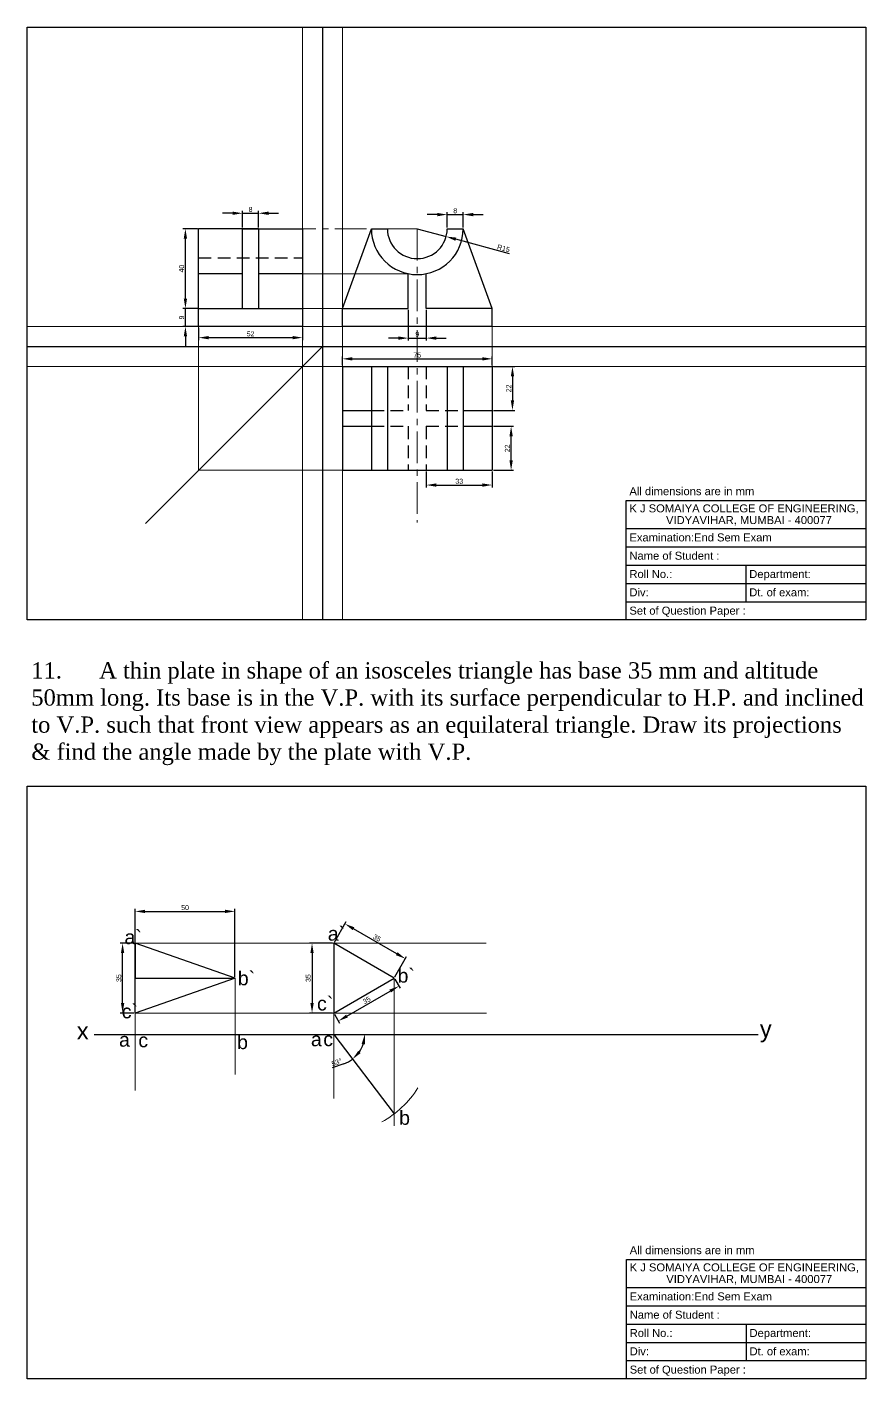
# Model space of a CAD drawing. Header units: millimetres. Extents: x 2669 to 4639, y 1870 to 5119.
# Drawn here: x 3669 to 4090, y 2702 to 3379 of the extents above; entities that cross this region are included whole.
import ezdxf

# ---------------------------------------------------------------- set-up
doc = ezdxf.new("R2010")
doc.units = ezdxf.units.MM
doc.linetypes.add('CENTER', pattern=[50.8, 31.75, -6.35, 6.35, -6.35])
doc.linetypes.add('HIDDEN', pattern=[9.525, 6.35, -3.175])
doc.styles.get("Standard").update_dxf_attribs({"font": 'arial.ttf'})
doc.dimstyles.new('ISO-25', dxfattribs={"dimtxt": 2.5, "dimasz": 5, "dimexe": 1.25, "dimexo": 0.625, "dimtad": 1, "dimtxsty": 'Standard', "dimcen": 2.5, "dimadec": 0, "dimazin": 0, "dimtfac": 1, "dimtmove": 0, "dimatfit": 3, "dimfxl": 1, "dimarcsym": 0})

# ---------------------------------------------------------------- blocks, each defined once
blk = doc.blocks.new('*D28')
at = {"color": 0, "lineweight": -2, "transparency": 16777216}
blk.add_line((3828.06, 2859.62), (3822.24, 2857.63), dxfattribs=at)
for start, end in [(325.76119, 341.55534), (288.87186, 307.31652)]:
    blk.add_arc((3823.01, 2874.38), 15.6, start, end, dxfattribs=at)
at = {"color": 0, "lineweight": 35, "transparency": 16777216}
for points in [[(3836.99, 2869.58), (3838.63, 2869.32), (3838.61, 2874.38)], [(3836.51, 2865.03), (3835.3, 2866.18), (3832.47, 2861.98)]]:
    blk.add_solid(points, dxfattribs=at)
at = {"layer": 'Defpoints', "color": 0, "lineweight": 35, "transparency": 16777216}
for p in [(3703.01, 2874.38), (3823.01, 2874.38), (4035.59, 2874.38), (3837.89, 2869.68), (3853.32, 2834.62)]:
    blk.add_point(p, dxfattribs=at)
at = {"color": 0, "lineweight": 9, "transparency": 16777216, "insert": (3824.53, 2860.43), "char_height": 2.5, "attachment_point": 5, "rotation": 18.87186}
blk.add_mtext('53°', dxfattribs=at)
blk = doc.blocks.new('*D32')
at = {"color": 0, "lineweight": -2, "transparency": 16777216}
for p, q in [((3722.96, 2920.09), (3716.04, 2920.09)), ((3717.29, 2890.09), (3717.29, 2915.09)), ((3722.96, 2885.09), (3716.04, 2885.09))]:
    blk.add_line(p, q, dxfattribs=at)
at = {"color": 0, "lineweight": 35, "transparency": 16777216}
for points in [[(3716.46, 2915.09), (3718.12, 2915.09), (3717.29, 2920.09)], [(3716.46, 2890.09), (3718.12, 2890.09), (3717.29, 2885.09)]]:
    blk.add_solid(points, dxfattribs=at)
at = {"layer": 'Defpoints', "color": 0, "lineweight": 35, "transparency": 16777216}
for p in [(3717.29, 2920.09), (3723.58, 2920.09), (3723.58, 2885.09)]:
    blk.add_point(p, dxfattribs=at)
at = {"color": 0, "lineweight": 9, "transparency": 16777216, "insert": (3715.39, 2902.59), "char_height": 2.5, "attachment_point": 5, "rotation": 90}
blk.add_mtext('35', dxfattribs=at)
blk = doc.blocks.new('*D33')
at = {"color": 0, "lineweight": -2, "transparency": 16777216}
for p, q in [((3723.58, 2903.22), (3723.58, 2937.24)), ((3728.58, 2935.99), (3768.58, 2935.99)), ((3773.58, 2903.22), (3773.58, 2937.24))]:
    blk.add_line(p, q, dxfattribs=at)
at = {"color": 0, "lineweight": 35, "transparency": 16777216}
for points in [[(3728.58, 2936.83), (3728.58, 2935.16), (3723.58, 2935.99)], [(3768.58, 2936.83), (3768.58, 2935.16), (3773.58, 2935.99)]]:
    blk.add_solid(points, dxfattribs=at)
at = {"layer": 'Defpoints', "color": 0, "lineweight": 35, "transparency": 16777216}
for p in [(3773.58, 2935.99), (3723.58, 2902.59), (3773.58, 2902.59)]:
    blk.add_point(p, dxfattribs=at)
at = {"color": 0, "lineweight": 9, "transparency": 16777216, "insert": (3748.58, 2937.9), "char_height": 2.5, "attachment_point": 5}
blk.add_mtext('50', dxfattribs=at)
blk = doc.blocks.new('*D34')
at = {"color": 0, "lineweight": -2, "transparency": 16777216}
for p, q in [((3822.39, 2920.09), (3810.92, 2920.09)), ((3812.17, 2915.09), (3812.17, 2890.09)), ((3822.39, 2885.09), (3810.92, 2885.09))]:
    blk.add_line(p, q, dxfattribs=at)
at = {"color": 0, "lineweight": 35, "transparency": 16777216}
for points in [[(3811.33, 2915.09), (3813, 2915.09), (3812.17, 2920.09)], [(3811.33, 2890.09), (3813, 2890.09), (3812.17, 2885.09)]]:
    blk.add_solid(points, dxfattribs=at)
at = {"layer": 'Defpoints', "color": 0, "lineweight": 35, "transparency": 16777216}
for p in [(3823.01, 2920.09), (3812.17, 2885.09), (3823.01, 2885.09)]:
    blk.add_point(p, dxfattribs=at)
at = {"color": 0, "lineweight": 9, "transparency": 16777216, "insert": (3810.26, 2902.59), "char_height": 2.5, "attachment_point": 5, "rotation": 90}
blk.add_mtext('35', dxfattribs=at)
blk = doc.blocks.new('*D35')
at = {"color": 0, "lineweight": -2, "transparency": 16777216}
for p, q in [((3823.33, 2920.64), (3829.24, 2930.88)), ((3854.59, 2914.79), (3832.94, 2927.29)), ((3853.64, 2903.14), (3859.55, 2913.38))]:
    blk.add_line(p, q, dxfattribs=at)
at = {"color": 0, "lineweight": 35, "transparency": 16777216}
for points in [[(3833.36, 2928.02), (3832.53, 2926.57), (3828.61, 2929.79)], [(3855.01, 2915.52), (3854.18, 2914.07), (3858.92, 2912.29)]]:
    blk.add_solid(points, dxfattribs=at)
at = {"layer": 'Defpoints', "color": 0, "lineweight": 35, "transparency": 16777216}
for p in [(3828.61, 2929.79), (3823.01, 2920.09), (3853.32, 2902.59)]:
    blk.add_point(p, dxfattribs=at)
at = {"color": 0, "lineweight": 9, "transparency": 16777216, "insert": (3844.72, 2922.69), "char_height": 2.5, "attachment_point": 5, "rotation": 330}
blk.add_mtext('35', dxfattribs=at)
blk = doc.blocks.new('*D36')
at = {"color": 0, "lineweight": -2, "transparency": 16777216}
for p, q in [((3853.64, 2902.05), (3856.27, 2897.49)), ((3829.67, 2883.57), (3851.32, 2896.07)), ((3823.33, 2884.55), (3825.96, 2879.99))]:
    blk.add_line(p, q, dxfattribs=at)
at = {"color": 0, "lineweight": 35, "transparency": 16777216}
for points in [[(3850.9, 2896.79), (3851.73, 2895.35), (3855.65, 2898.57)], [(3829.25, 2884.29), (3830.08, 2882.85), (3825.34, 2881.07)]]:
    blk.add_solid(points, dxfattribs=at)
at = {"layer": 'Defpoints', "color": 0, "lineweight": 35, "transparency": 16777216}
for p in [(3853.32, 2902.59), (3855.65, 2898.57), (3823.01, 2885.09)]:
    blk.add_point(p, dxfattribs=at)
at = {"color": 0, "lineweight": 9, "transparency": 16777216, "insert": (3839.54, 2891.47), "char_height": 2.5, "attachment_point": 5, "rotation": 30}
blk.add_mtext('35', dxfattribs=at)
blk = doc.blocks.new('*D51')
at = {"color": 0, "lineweight": -2, "transparency": 16777216}
for p, q in [((3772.38, 3285.69), (3767.38, 3285.69)), ((3777.38, 3278.59), (3777.38, 3286.94)), ((3777.38, 3285.69), (3785.38, 3285.69)), ((3785.38, 3278.59), (3785.38, 3286.94)), ((3790.38, 3285.69), (3795.38, 3285.69))]:
    blk.add_line(p, q, dxfattribs=at)
at = {"color": 0, "lineweight": 35, "transparency": 16777216}
for points in [[(3772.38, 3286.53), (3772.38, 3284.86), (3777.38, 3285.69)], [(3790.38, 3286.53), (3790.38, 3284.86), (3785.38, 3285.69)]]:
    blk.add_solid(points, dxfattribs=at)
at = {"layer": 'Defpoints', "color": 0, "lineweight": 35, "transparency": 16777216}
for p in [(3785.38, 3285.69), (3777.38, 3277.96), (3785.38, 3277.96)]:
    blk.add_point(p, dxfattribs=at)
at = {"color": 0, "lineweight": 9, "transparency": 16777216, "insert": (3781.38, 3287.59), "char_height": 2.5, "attachment_point": 5}
blk.add_mtext('8', dxfattribs=at)
blk = doc.blocks.new('*D52')
at = {"color": 0, "lineweight": -2, "transparency": 16777216}
for p, q in [((3748.75, 3242.96), (3748.75, 3247.96)), ((3754.75, 3237.96), (3747.5, 3237.96)), ((3748.75, 3228.96), (3748.75, 3237.96)), ((3754.75, 3228.96), (3747.5, 3228.96)), ((3748.75, 3223.96), (3748.75, 3218.96))]:
    blk.add_line(p, q, dxfattribs=at)
at = {"color": 0, "lineweight": 35, "transparency": 16777216}
for points in [[(3747.91, 3242.96), (3749.58, 3242.96), (3748.75, 3237.96)], [(3747.91, 3223.96), (3749.58, 3223.96), (3748.75, 3228.96)]]:
    blk.add_solid(points, dxfattribs=at)
at = {"layer": 'Defpoints', "color": 0, "lineweight": 35, "transparency": 16777216}
for p in [(3748.75, 3237.96), (3755.38, 3237.96), (3755.38, 3228.96)]:
    blk.add_point(p, dxfattribs=at)
at = {"color": 0, "lineweight": 9, "transparency": 16777216, "insert": (3746.85, 3233.46), "char_height": 2.5, "attachment_point": 5, "rotation": 90}
blk.add_mtext('9', dxfattribs=at)
blk = doc.blocks.new('*D53')
at = {"color": 0, "lineweight": -2, "transparency": 16777216}
for p, q in [((3754.75, 3277.96), (3747.5, 3277.96)), ((3748.75, 3242.96), (3748.75, 3272.96)), ((3754.75, 3237.96), (3747.5, 3237.96))]:
    blk.add_line(p, q, dxfattribs=at)
at = {"color": 0, "lineweight": 35, "transparency": 16777216}
for points in [[(3747.91, 3272.96), (3749.58, 3272.96), (3748.75, 3277.96)], [(3747.91, 3242.96), (3749.58, 3242.96), (3748.75, 3237.96)]]:
    blk.add_solid(points, dxfattribs=at)
at = {"layer": 'Defpoints', "color": 0, "lineweight": 35, "transparency": 16777216}
for p in [(3748.75, 3277.96), (3755.38, 3277.96), (3755.38, 3237.96)]:
    blk.add_point(p, dxfattribs=at)
at = {"color": 0, "lineweight": 9, "transparency": 16777216, "insert": (3746.85, 3257.96), "char_height": 2.5, "attachment_point": 5, "rotation": 90}
blk.add_mtext('40', dxfattribs=at)
blk = doc.blocks.new('*D54')
at = {"color": 0, "lineweight": -2, "transparency": 16777216}
for p, q in [((3903, 3178.96), (3913.11, 3178.96)), ((3911.86, 3161.96), (3911.86, 3173.96)), ((3903, 3156.96), (3913.11, 3156.96))]:
    blk.add_line(p, q, dxfattribs=at)
at = {"color": 0, "lineweight": 35, "transparency": 16777216}
for points in [[(3911.03, 3173.96), (3912.7, 3173.96), (3911.86, 3178.96)], [(3911.03, 3161.96), (3912.7, 3161.96), (3911.86, 3156.96)]]:
    blk.add_solid(points, dxfattribs=at)
at = {"layer": 'Defpoints', "color": 0, "lineweight": 35, "transparency": 16777216}
for p in [(3902.38, 3178.96), (3911.86, 3178.96), (3902.38, 3156.96)]:
    blk.add_point(p, dxfattribs=at)
at = {"color": 0, "lineweight": 9, "transparency": 16777216, "insert": (3909.98, 3167.96), "char_height": 2.5, "attachment_point": 5, "rotation": 90}
blk.add_mtext('22', dxfattribs=at)
blk = doc.blocks.new('*D55')
at = {"color": 0, "lineweight": -2, "transparency": 16777216}
for p, q in [((3869.38, 3156.34), (3869.38, 3148.3)), ((3902.38, 3156.34), (3902.38, 3148.3)), ((3874.38, 3149.55), (3897.38, 3149.55))]:
    blk.add_line(p, q, dxfattribs=at)
at = {"color": 0, "lineweight": 35, "transparency": 16777216}
for points in [[(3874.38, 3150.38), (3874.38, 3148.71), (3869.38, 3149.55)], [(3897.38, 3150.38), (3897.38, 3148.71), (3902.38, 3149.55)]]:
    blk.add_solid(points, dxfattribs=at)
at = {"layer": 'Defpoints', "color": 0, "lineweight": 35, "transparency": 16777216}
for p in [(3869.38, 3156.96), (3902.38, 3156.96), (3902.38, 3149.55)]:
    blk.add_point(p, dxfattribs=at)
at = {"color": 0, "lineweight": 9, "transparency": 16777216, "insert": (3885.88, 3151.45), "char_height": 2.5, "attachment_point": 5}
blk.add_mtext('33', dxfattribs=at)
blk = doc.blocks.new('*D56')
at = {"color": 0, "lineweight": -2, "transparency": 16777216}
for p, q in [((3860.38, 3237.34), (3860.38, 3221.9)), ((3869.38, 3237.34), (3869.38, 3221.9)), ((3855.38, 3223.15), (3850.38, 3223.15)), ((3860.38, 3223.15), (3869.38, 3223.15)), ((3874.38, 3223.15), (3879.38, 3223.15))]:
    blk.add_line(p, q, dxfattribs=at)
at = {"color": 0, "lineweight": 35, "transparency": 16777216}
for points in [[(3855.38, 3223.99), (3855.38, 3222.32), (3860.38, 3223.15)], [(3874.38, 3223.99), (3874.38, 3222.32), (3869.38, 3223.15)]]:
    blk.add_solid(points, dxfattribs=at)
at = {"layer": 'Defpoints', "color": 0, "lineweight": 35, "transparency": 16777216}
for p in [(3860.38, 3237.96), (3869.38, 3237.96), (3869.38, 3223.15)]:
    blk.add_point(p, dxfattribs=at)
at = {"color": 0, "lineweight": 9, "transparency": 16777216, "insert": (3864.88, 3225.05), "char_height": 2.5, "attachment_point": 5}
blk.add_mtext('9', dxfattribs=at)
blk = doc.blocks.new('*D57')
at = {"color": 0, "lineweight": -2, "transparency": 16777216}
for p, q in [((3874.88, 3285.02), (3869.88, 3285.02)), ((3879.88, 3278.59), (3879.88, 3286.27)), ((3879.88, 3285.02), (3887.88, 3285.02)), ((3887.88, 3278.59), (3887.88, 3286.27)), ((3892.88, 3285.02), (3897.88, 3285.02))]:
    blk.add_line(p, q, dxfattribs=at)
at = {"color": 0, "lineweight": 35, "transparency": 16777216}
for points in [[(3874.88, 3285.85), (3874.88, 3284.18), (3879.88, 3285.02)], [(3892.88, 3285.85), (3892.88, 3284.18), (3887.88, 3285.02)]]:
    blk.add_solid(points, dxfattribs=at)
at = {"layer": 'Defpoints', "color": 0, "lineweight": 35, "transparency": 16777216}
for p in [(3887.88, 3285.02), (3879.88, 3277.96), (3887.88, 3277.96)]:
    blk.add_point(p, dxfattribs=at)
at = {"color": 0, "lineweight": 9, "transparency": 16777216, "insert": (3883.88, 3286.92), "char_height": 2.5, "attachment_point": 5}
blk.add_mtext('8', dxfattribs=at)
blk = doc.blocks.new('*D58')
at = {"color": 0, "lineweight": -2, "transparency": 16777216}
for p, q in [((3903, 3208.96), (3913.79, 3208.96)), ((3912.54, 3203.96), (3912.54, 3191.96)), ((3903, 3186.96), (3913.79, 3186.96))]:
    blk.add_line(p, q, dxfattribs=at)
at = {"color": 0, "lineweight": 35, "transparency": 16777216}
for points in [[(3911.71, 3203.96), (3913.37, 3203.96), (3912.54, 3208.96)], [(3911.71, 3191.96), (3913.37, 3191.96), (3912.54, 3186.96)]]:
    blk.add_solid(points, dxfattribs=at)
at = {"layer": 'Defpoints', "color": 0, "lineweight": 35, "transparency": 16777216}
for p in [(3902.38, 3208.96), (3902.38, 3186.96), (3912.54, 3186.96)]:
    blk.add_point(p, dxfattribs=at)
at = {"color": 0, "lineweight": 9, "transparency": 16777216, "insert": (3910.66, 3197.96), "char_height": 2.5, "attachment_point": 5, "rotation": 90}
blk.add_mtext('22', dxfattribs=at)
blk = doc.blocks.new('*D59')
at = {"color": 0, "lineweight": -2, "transparency": 16777216}
for p, q in [((3827.38, 3209.59), (3827.38, 3214.02)), ((3832.38, 3212.77), (3897.38, 3212.77)), ((3902.38, 3209.59), (3902.38, 3214.02))]:
    blk.add_line(p, q, dxfattribs=at)
at = {"color": 0, "lineweight": 35, "transparency": 16777216}
for points in [[(3832.38, 3213.6), (3832.38, 3211.93), (3827.38, 3212.77)], [(3897.38, 3213.6), (3897.38, 3211.93), (3902.38, 3212.77)]]:
    blk.add_solid(points, dxfattribs=at)
at = {"layer": 'Defpoints', "color": 0, "lineweight": 35, "transparency": 16777216}
for p in [(3902.38, 3212.77), (3827.38, 3208.96), (3902.38, 3208.96)]:
    blk.add_point(p, dxfattribs=at)
at = {"color": 0, "lineweight": 9, "transparency": 16777216, "insert": (3864.88, 3214.66), "char_height": 2.5, "attachment_point": 5}
blk.add_mtext('75', dxfattribs=at)
blk = doc.blocks.new('*D60')
at = {"color": 0, "lineweight": -2, "transparency": 16777216}
for p, q in [((3755.38, 3228.34), (3755.38, 3222.13)), ((3760.38, 3223.38), (3802.38, 3223.38)), ((3807.38, 3228.34), (3807.38, 3222.13))]:
    blk.add_line(p, q, dxfattribs=at)
at = {"color": 0, "lineweight": 35, "transparency": 16777216}
for points in [[(3760.38, 3224.21), (3760.38, 3222.54), (3755.38, 3223.38)], [(3802.38, 3224.21), (3802.38, 3222.54), (3807.38, 3223.38)]]:
    blk.add_solid(points, dxfattribs=at)
at = {"layer": 'Defpoints', "color": 0, "lineweight": 35, "transparency": 16777216}
for p in [(3755.38, 3228.96), (3807.38, 3228.96), (3807.38, 3223.38)]:
    blk.add_point(p, dxfattribs=at)
at = {"color": 0, "lineweight": 9, "transparency": 16777216, "insert": (3781.38, 3225.28), "char_height": 2.5, "attachment_point": 5}
blk.add_mtext('52', dxfattribs=at)
blk = doc.blocks.new('*D61')
at = {"color": 0, "lineweight": -2, "transparency": 16777216}
for p, q in [((3864.88, 3277.96), (3879.35, 3274)), ((3911.06, 3265.32), (3884.17, 3272.68))]:
    blk.add_line(p, q, dxfattribs=at)
at = {"color": 0, "lineweight": 35, "transparency": 16777216}
blk.add_solid([(3884.39, 3273.49), (3883.95, 3271.88), (3879.35, 3274)], dxfattribs=at)
at = {"layer": 'Defpoints', "color": 0, "lineweight": 35, "transparency": 16777216}
for p in [(3864.88, 3277.96), (3879.35, 3274)]:
    blk.add_point(p, dxfattribs=at)
at = {"color": 0, "lineweight": 9, "transparency": 16777216, "insert": (3908.07, 3268.11), "char_height": 2.5, "attachment_point": 5, "rotation": 344.69116}
blk.add_mtext('R15', dxfattribs=at)

msp = doc.modelspace()

# ---------------------------------------------------------------- linework, layer by layer
for p, q in [((3669.434, 3378.962), (4089.434, 3378.962)), ((3669.434, 3081.962), (3669.434, 3378.962)), ((4089.434, 3378.962), (4089.434, 3081.962)), ((3969.434, 3141.785), (4089.434, 3141.785)), ((3969.434, 3081.962), (3969.434, 3141.785)), ((4089.434, 3136.962), (4089.434, 3081.962)), ((3969.434, 3127.795), (4089.434, 3127.795)), ((3969.434, 3118.629), (4089.434, 3118.629)), ((3969.434, 3109.462), (4089.434, 3109.462)), ((4029.434, 3109.462), (4029.434, 3091.129)), ((3969.434, 3100.295), (4089.434, 3100.295)), ((3969.434, 3091.129), (4089.434, 3091.129)), ((4089.434, 3081.962), (3669.434, 3081.962)), ((4089.434, 3081.962), (3969.434, 3081.962)), ((3669.575, 2998.794), (4089.575, 2998.794)), ((3669.575, 2701.794), (3669.575, 2998.794)), ((4089.575, 2998.794), (4089.575, 2701.794)), ((3969.575, 2761.618), (4089.575, 2761.618)), ((3969.575, 2701.794), (3969.575, 2761.618)), ((4089.575, 2756.794), (4089.575, 2701.794)), ((3969.575, 2747.628), (4089.575, 2747.628)), ((3969.575, 2738.461), (4089.575, 2738.461)), ((3969.575, 2729.294), (4089.575, 2729.294)), ((4029.575, 2729.294), (4029.575, 2710.961)), ((3969.575, 2720.128), (4089.575, 2720.128)), ((3969.575, 2710.961), (4089.575, 2710.961)), ((4089.575, 2701.794), (3669.575, 2701.794)), ((4089.575, 2701.794), (3969.575, 2701.794))]:
    msp.add_line(p, q)
at = {"lineweight": 9}
for p, q in [((3807.379, 3378.962), (3807.379, 3081.962)), ((3827.379, 3378.962), (3827.379, 3081.962)), ((3860.379, 3255.406), (3807.379, 3255.406)), ((3827.379, 3237.962), (3807.379, 3237.962)), ((3669.434, 3228.962), (4089.434, 3228.962)), ((3755.379, 3228.962), (3755.379, 3156.962)), ((3902.379, 3228.962), (3902.379, 3208.962)), ((3669.434, 3208.962), (4089.434, 3208.962)), ((3755.379, 3156.962), (3827.379, 3156.962)), ((3723.585, 2920.094), (3899.302, 2920.094)), ((3773.585, 2902.594), (3773.585, 2854.229)), ((3853.324, 2902.594), (3853.324, 2828.623)), ((3723.585, 2885.094), (3723.585, 2846.349)), ((3723.585, 2885.094), (3899.603, 2885.094)), ((3823.013, 2885.094), (3823.013, 2842.223))]:
    msp.add_line(p, q, dxfattribs=at)
at = {"lineweight": 30}
for p, q in [((3817.379, 3378.962), (3817.379, 3081.962)), ((3755.379, 3255.406), (3755.379, 3277.962)), ((3777.379, 3277.962), (3755.379, 3277.962)), ((3785.379, 3277.962), (3777.379, 3277.962)), ((3777.379, 3237.962), (3777.379, 3277.962)), ((3777.379, 3277.962), (3785.379, 3277.962)), ((3785.379, 3277.962), (3785.379, 3237.962)), ((3785.379, 3277.962), (3807.379, 3277.962)), ((3807.379, 3277.962), (3807.379, 3228.962)), ((3827.379, 3237.962), (3841.879, 3277.962)), ((3841.879, 3277.962), (3849.879, 3277.962)), ((3879.879, 3277.962), (3887.879, 3277.962)), ((3902.379, 3237.962), (3887.879, 3277.962)), ((3755.379, 3237.962), (3755.379, 3255.406)), ((3777.379, 3255.406), (3755.379, 3255.406)), ((3807.379, 3255.406), (3785.379, 3255.406)), ((3860.379, 3237.962), (3860.379, 3255.406)), ((3869.379, 3237.962), (3869.379, 3255.406)), ((3755.379, 3228.962), (3755.379, 3237.962)), ((3755.379, 3237.962), (3807.379, 3237.962)), ((3755.379, 3237.962), (3777.379, 3237.962)), ((3827.379, 3228.962), (3827.379, 3237.962)), ((3827.379, 3237.962), (3860.379, 3237.962)), ((3902.379, 3237.962), (3869.379, 3237.962)), ((3902.379, 3228.962), (3902.379, 3237.962)), ((3807.379, 3228.962), (3755.379, 3228.962)), ((3902.379, 3228.962), (3827.379, 3228.962)), ((3669.434, 3218.962), (4089.434, 3218.962)), ((3817.379, 3218.962), (3728.687, 3130.269)), ((3827.379, 3208.962), (3902.379, 3208.962)), ((3827.379, 3208.962), (3827.379, 3156.962)), ((3841.879, 3208.962), (3841.879, 3156.962)), ((3849.879, 3208.962), (3849.879, 3156.962)), ((3864.879, 3208.962), (3869.379, 3208.962)), ((3879.879, 3208.962), (3879.879, 3156.962)), ((3887.879, 3208.962), (3887.879, 3156.962)), ((3902.379, 3208.962), (3902.379, 3156.962)), ((3827.379, 3186.962), (3841.879, 3186.962)), ((3887.879, 3186.962), (3902.379, 3186.962)), ((3827.379, 3178.962), (3841.879, 3178.962)), ((3887.879, 3178.962), (3902.379, 3178.962)), ((3827.379, 3156.962), (3902.379, 3156.962)), ((3723.585, 2885.094), (3723.585, 2920.094)), ((3723.585, 2920.094), (3723.585, 2902.594)), ((3773.585, 2902.594), (3723.585, 2920.094)), ((3723.585, 2902.594), (3773.585, 2902.594)), ((3773.585, 2902.594), (3723.585, 2885.094)), ((3703.009, 2874.384), (4035.594, 2874.384)), ((3823.013, 2874.384), (3853.324, 2834.619))]:
    msp.add_line(p, q, dxfattribs=at)
at = {"linetype": 'CENTER', "lineweight": 9, "ltscale": 0.5}
for q in [(3745.248, 3277.962), (3864.879, 3130.72)]:
    msp.add_line((3864.879, 3277.962), q, dxfattribs=at)
at = {"linetype": 'HIDDEN', "lineweight": 30}
for p, q in [((3755.379, 3263.406), (3807.379, 3263.406)), ((3860.379, 3208.962), (3860.379, 3186.962)), ((3869.379, 3208.962), (3869.379, 3186.962)), ((3841.879, 3186.962), (3860.379, 3186.962)), ((3869.379, 3186.962), (3887.879, 3186.962)), ((3841.879, 3178.962), (3860.379, 3178.962)), ((3860.379, 3178.962), (3860.379, 3156.962)), ((3869.379, 3178.962), (3869.379, 3156.962)), ((3869.379, 3178.962), (3887.879, 3178.962))]:
    msp.add_line(p, q, dxfattribs=at)
at = {"lineweight": 30}
msp.add_lwpolyline([(3823.013, 2920.094), (3823.013, 2885.094), (3853.324, 2902.594)], close=True, dxfattribs=at)
for radius in [23, 15]:
    msp.add_arc((3864.879, 3277.962), radius, 180, 0, dxfattribs=at)
at = {"lineweight": 9}
msp.add_arc((3823.013, 2874.384), 50, 298.722049, 327.532298, dxfattribs=at)

# ---------------------------------------------------------------- texts
for s, height, p in [('All dimensions are in mm', 4.00791, (3971.112, 3144.468)), ('K J SOMAIYA COLLEGE OF ENGINEERING, ', 4.00791, (3971.112, 3135.86)), ('VIDYAVIHAR, MUMBAI - 400077', 4.00791, (3989.448, 3130.008)), ('Examination:End Sem Exam ', 4.00791, (3971.112, 3121.311)), ('Name of Student : ', 4.00791, (3971.112, 3112.144)), ('Roll No.: ', 4.0079, (3971.112, 3102.978)), ('Department: ', 4.00791, (4031.112, 3102.978)), ('Div: ', 4.0079, (3971.112, 3093.811)), ('Dt. of exam:', 4.00791, (4031.112, 3093.811)), ('Set of Question Paper : ', 4.00791, (3971.112, 3084.644)), ('All dimensions are in mm', 4.00791, (3971.253, 2764.3)), ('K J SOMAIYA COLLEGE OF ENGINEERING, ', 4.00791, (3971.253, 2755.692)), ('VIDYAVIHAR, MUMBAI - 400077', 4.00791, (3989.59, 2749.84)), ('Examination:End Sem Exam ', 4.00791, (3971.253, 2741.144)), ('Name of Student : ', 4.00791, (3971.253, 2731.977)), ('Roll No.: ', 4.0079, (3971.253, 2722.81)), ('Department: ', 4.00791, (4031.253, 2722.81)), ('Div: ', 4.0079, (3971.253, 2713.644)), ('Dt. of exam:', 4.00791, (4031.253, 2713.644)), ('Set of Question Paper : ', 4.00791, (3971.253, 2704.477))]:
    msp.add_text(s, height=height).set_placement(p)
at = {"lineweight": 30}
for s, p in [('a`', (3718.239, 2919.603)), ('b`', (3774.997, 2898.986)), ('c`', (3716.878, 2882.426))]:
    msp.add_text(s, height=7, dxfattribs=at).set_placement(p)
at = {"lineweight": 9}
for s, height, p in [('a`', 7, (3820.049, 2921.335)), ('b`', 7, (3854.995, 2900.31)), ('c`', 7, (3814.672, 2886.346)), ('x', 8.5, (3694.354, 2871.877)), ('y', 8.5, (4036.44, 2872.95)), ('a', 7, (3715.493, 2868.226)), ('c', 7, (3725.175, 2867.948)), ('b', 7, (3774.617, 2867.013)), ('a', 7, (3811.605, 2868.43)), ('c', 7, (3817.807, 2868.505)), ('b', 7, (3855.792, 2829.101))]:
    msp.add_text(s, height=height, dxfattribs=at).set_placement(p)
at = {"lineweight": 9, "insert": (3671.547, 3060.794), "char_height": 8.5, "attachment_point": 1}
msp.add_mtext_dynamic_manual_height_columns('{\\fTimes New Roman|b0|i0|c0|p18;\\H0.95833x;11.^IA thin plate in shape of an isosceles triangle has base 35 mm and altitude 50mm long. Its base is in the V.P. with its surface perpendicular to H.P. and inclined to V.P. such that front view appears as an equilateral triangle. Draw its projections & find the angle made by the plate with V.P. }', width=416.33028, gutter_width=42.5, heights=[0], dxfattribs=at)

# ---------------------------------------------------------------- dimensions: what is measured, and where the dimension line sits
at = {"lineweight": 9}
for base, p1, p2, picture, middle in [((3785.379, 3285.693), (3777.379, 3277.962), (3785.379, 3277.962), '*D51', (3781.379, 3287.594)), ((3887.879, 3285.016), (3879.879, 3277.962), (3887.879, 3277.962), '*D57', (3883.879, 3286.917)), ((3869.379, 3223.152), (3860.379, 3237.962), (3869.379, 3237.962), '*D56', (3864.879, 3225.053)), ((3807.379, 3223.378), (3755.379, 3228.962), (3807.379, 3228.962), '*D60', (3781.379, 3225.279)), ((3902.379, 3212.766), (3827.379, 3208.962), (3902.379, 3208.962), '*D59', (3864.879, 3214.662)), ((3902.379, 3149.547), (3869.379, 3156.962), (3902.379, 3156.962), '*D55', (3885.879, 3151.45)), ((3773.585, 2935.994), (3723.585, 2902.594), (3773.585, 2902.594), '*D33', (3748.585, 2937.895))]:
    dim = msp.add_linear_dim(base=base, p1=p1, p2=p2, dimstyle='ISO-25', dxfattribs=at)
    dim.commit()
    dim.dimension.update_dxf_attribs({"geometry": picture, "text_midpoint": middle})
for base, p1, p2, picture, middle in [((3748.747, 3277.962), (3755.379, 3237.962), (3755.379, 3277.962), '*D53', (3746.846, 3257.962)), ((3748.747, 3237.962), (3755.379, 3228.962), (3755.379, 3237.962), '*D52', (3746.846, 3233.462)), ((3912.541, 3186.962), (3902.379, 3208.962), (3902.379, 3186.962), '*D58', (3910.661, 3197.962)), ((3911.863, 3178.962), (3902.379, 3156.962), (3902.379, 3178.962), '*D54', (3909.983, 3167.962)), ((3717.289, 2920.094), (3723.585, 2885.094), (3723.585, 2920.094), '*D32', (3715.387, 2902.594)), ((3812.167, 2885.094), (3823.013, 2920.094), (3823.013, 2885.094), '*D34', (3810.265, 2902.594))]:
    dim = msp.add_linear_dim(base=base, p1=p1, p2=p2, angle=90, dimstyle='ISO-25', dxfattribs=at)
    dim.commit()
    dim.dimension.update_dxf_attribs({"geometry": picture, "text_midpoint": middle})
dim = msp.add_radius_dim(center=(3864.879, 3277.962), mpoint=(3879.347, 3274.002), dimstyle='ISO-25', dxfattribs=at)
dim.commit()
dim.dimension.update_dxf_attribs({"geometry": '*D61', "text_midpoint": (3907.57, 3266.276), "dimtype": 164})
for p1, p2, distance, picture, middle in [((3853.324, 2902.594), (3823.013, 2920.094), -11.2, '*D35', (3844.72, 2922.691)), ((3823.013, 2885.094), (3853.324, 2902.594), -4.649, '*D36', (3839.542, 2891.466))]:
    dim = msp.add_aligned_dim(p1=p1, p2=p2, distance=distance, dimstyle='ISO-25', dxfattribs=at)
    dim.commit()
    dim.dimension.update_dxf_attribs({"geometry": picture, "text_midpoint": middle})
dim = msp.add_angular_dim_2l(base=(3837.885, 2869.678), line1=((3823.013, 2874.384), (3853.324, 2834.619)), line2=((3703.009, 2874.384), (4035.594, 2874.384)), dimstyle='ISO-25', dxfattribs=at)
dim.commit()
dim.dimension.update_dxf_attribs({"geometry": '*D28', "text_midpoint": (3824.532, 2860.428)})

doc.saveas('drawing.dxf')
